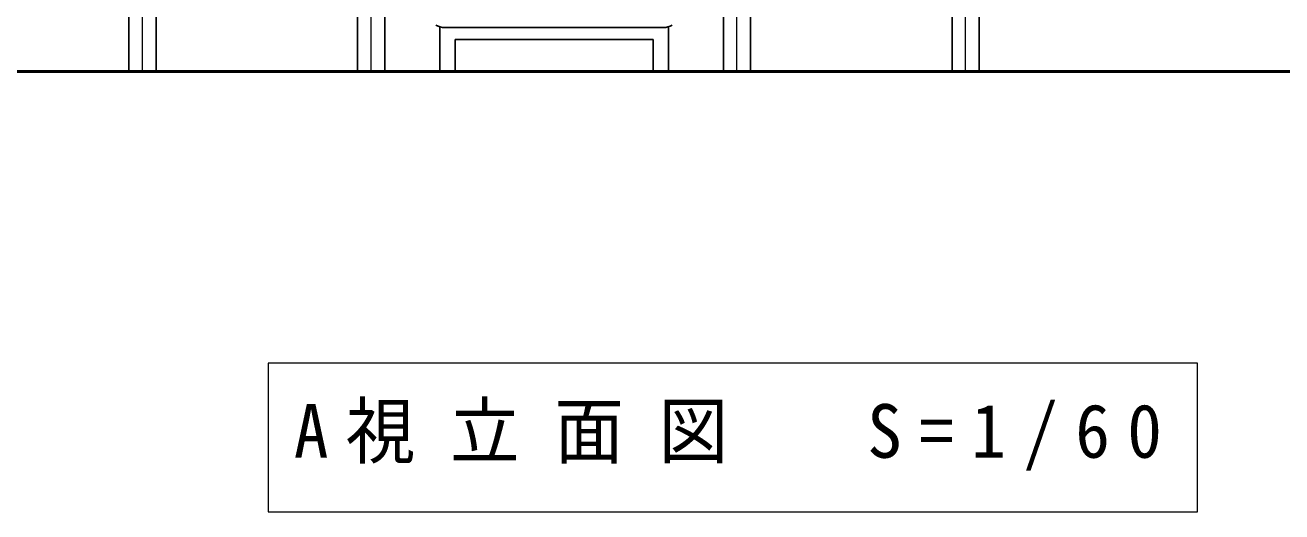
# Model space of a CAD drawing. Units: millimetres on the paper, scale 1:60. Extents: x -385 to 0, y -594 to 267.
# Drawn here: x -305.6 to -236.9, y -142.3 to -115.7 of the extents above; entities that cross this region are included whole.
import ezdxf

# ---------------------------------------------------------------- set-up
doc = ezdxf.new("R2010")
doc.units = ezdxf.units.MM
doc.linetypes.add('USER2', pattern=[6, 3, -1, 1, -1])
doc.layers.add('LY_1', color=7, linetype='Continuous', lineweight=25)
doc.styles.add('ＭＳ ゴシック', font='')
doc.styles.get('ＭＳ ゴシック').set_extended_font_data('MS Gothic')

msp = doc.modelspace()

# ---------------------------------------------------------------- linework, layer by layer
at = {"layer": 'LY_1', "linetype": 'USER2', "lineweight": 13}
for p, q in [((-299.198, -118.26), (-299.198, -68.26)), ((-286.698, -118.26), (-286.698, -68.26)), ((-266.698, -118.26), (-266.698, -84.927)), ((-254.198, -118.26), (-254.198, -93.26))]:
    msp.add_line(p, q, dxfattribs=at)
at = {"layer": 'LY_1'}
for p, q in [((-299.94, -118.26), (-299.94, -69.685)), ((-298.455, -118.26), (-298.455, -69.685)), ((-287.44, -118.26), (-287.44, -69.685)), ((-285.955, -118.26), (-285.955, -69.685)), ((-267.44, -118.26), (-267.44, -85.277)), ((-265.955, -118.26), (-265.955, -85.277)), ((-254.94, -118.26), (-254.94, -93.61)), ((-253.455, -118.26), (-253.455, -93.61)), ((-282.948, -118.26), (-282.948, -115.811)), ((-282.673, -115.85), (-270.722, -115.85)), ((-270.448, -118.26), (-270.448, -115.811)), ((-276.698, -116.513), (-282.114, -116.513)), ((-282.114, -118.26), (-282.114, -116.513)), ((-276.698, -116.513), (-271.281, -116.513)), ((-271.281, -118.26), (-271.281, -116.513))]:
    msp.add_line(p, q, dxfattribs=at)
at = {"layer": 'LY_1', "lineweight": 50}
msp.add_line((-203.123, -118.26), (-330.728, -118.26), dxfattribs=at)
at = {"layer": 'LY_1', "lineweight": 13}
for p, q in [((-292.326, -134.194), (-292.326, -142.327)), ((-241.526, -134.194), (-292.326, -134.194)), ((-241.526, -142.327), (-241.526, -134.194)), ((-292.326, -142.327), (-241.526, -142.327))]:
    msp.add_line(p, q, dxfattribs=at)
at = {"layer": 'LY_1'}
for centre, start, end in [((-282.673, -114.884), 240, 270), ((-270.722, -114.884), 270, 300)]:
    msp.add_arc(centre, 0.967, start, end, dxfattribs=at)

# ---------------------------------------------------------------- texts
at = {"layer": 'LY_1', "insert": (-290.926, -138.26), "char_height": 2.933, "attachment_point": 4, "style": 'ＭＳ ゴシック'}
msp.add_mtext('\\T1.5;\\W0.95;A視立面図\u3000S=1/60', dxfattribs=at)

doc.saveas('drawing.dxf')
